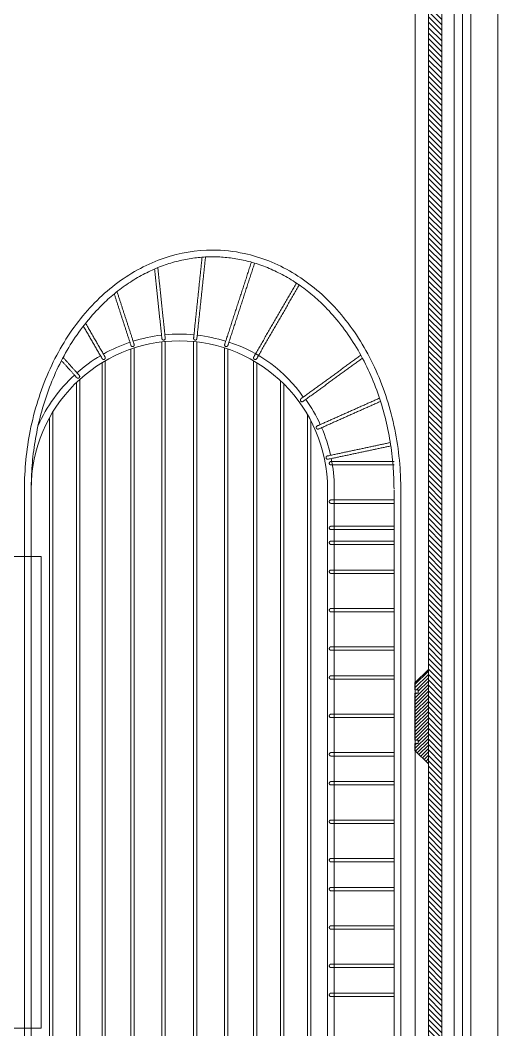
# Model space of a CAD drawing. Header units: millimetres. Extents: x 29001 to 40804, y -8833 to -5892.
# Drawn here: x 30774.7 to 30845.6, y -7029.7 to -6879.9 of the extents above; entities that cross this region are included whole.
import ezdxf

# ---------------------------------------------------------------- set-up
doc = ezdxf.new("R2010")
doc.units = ezdxf.units.MM
doc.layers.get('0').update_dxf_attribs({"lineweight": 0})
for name, color, linetype, lineweight in [('wipeout', 254, 'Continuous', 0), ('xxx_Auto_Duvar_Yesil Alcipan', 93, 'Continuous', 0), ('xxx_Auto_Kaplama_Ahşap', 34, 'Continuous', 0), ('xxx_Auto_Kaplama_Ahşap Tarama', 16, 'Continuous', 0), ('xxx_Auto_Tefris_Silik', 252, 'Continuous', 0), ('xxx_Auto_Tefris_Tefris', 32, 'Continuous', 0)]:
    doc.layers.add(name, color=color, linetype=linetype, lineweight=lineweight)

# ---------------------------------------------------------------- blocks, each defined once
blk = doc.blocks.new('xxxc')
at = {"layer": 'xxx_Auto_Kaplama_Ahşap Tarama'}
h = blk.add_hatch(dxfattribs=at)
h.set_pattern_fill('JIS_WOOD', color=256, scale=0.5)
h.set_pattern_definition([(45, (-28082.08727, 50910.67146), (-0.2499999996, 0.2499999996), [])])
h.paths.add_polyline_path([(-1.5, -2.95), (-2, -2.95), (-2, -1.95), (0, 0.03), (0, -13.95), (-2, -11.95), (-2, -10.95), (-1.5, -10.95), (-1.5, -10.45), (-2, -10.45), (-2, -3.45), (-1.5, -3.45)])
at = {"layer": 'xxx_Auto_Kaplama_Ahşap', "linetype": 'Continuous', "elevation": 0}
blk.add_lwpolyline([(0, 0), (-2, -2), (-2, -3), (-1.5, -3), (-1.5, -3.5), (-2, -3.5), (-2.01, -10.5), (-1.5, -10.5), (-1.5, -11), (-2, -11), (-2, -12), (0, -14)], close=True, dxfattribs=at)
blk.add_lwpolyline([(0, 0), (-2, -2), (-2, -3), (-1.5, -3), (-1.5, -3.5), (-2, -3.5), (-2.01, -10.5), (-1.5, -10.5), (-1.5, -11), (-2, -11), (-2, -12), (0, -14)], close=True, dxfattribs=at)
at = {"layer": 'xxx_Auto_Kaplama_Ahşap', "linetype": 'Continuous'}
blk.add_lwpolyline([(0, -13), (0, 0), (-2, -2), (-2, -3), (-1.5, -3), (-1.5, -3.5), (-2, -3.5), (-2, -10.5)], dxfattribs=at)
blk.add_lwpolyline([(0, -13), (0, 0), (-2, -2), (-2, -3), (-1.5, -3), (-1.5, -3.5), (-2, -3.5), (-2, -10.5)], dxfattribs=at)
at = {"layer": 'xxx_Auto_Kaplama_Ahşap', "linetype": 'Continuous', "elevation": 0}
blk.add_lwpolyline([(0, -2.5), (0, -14)], dxfattribs=at)
blk.add_lwpolyline([(0, -2.5), (0, -14)], dxfattribs=at)
blk = doc.blocks.new('TÜM LAYOOUT')
at = {"layer": 'xxx_Auto_Kaplama_Ahşap'}
h = blk.add_hatch(dxfattribs=at)
h.set_pattern_fill('JIS_WOOD', color=256, scale=0.8, angle=-270)
h.set_pattern_definition([(135, (-48656.18797, -29573.521), (-0.3999999993, -0.3999999993), [])])
h.paths.add_polyline_path([(1690.48, -1016.2), (1690.49, -414.11), (1692.48, -414.11), (1692.38, -1018.09)])
at = {"layer": 'xxx_Auto_Duvar_Yesil Alcipan', "linetype": 'Continuous'}
for p, q in [((1694.28, -415.11), (1694.28, -1019.45)), ((1695.53, -416.36), (1695.53, -1019.45)), ((1696.78, -417.61), (1696.78, -1019.45)), ((1700.78, -1023.45), (1700.78, -417.61))]:
    blk.add_line(p, q, dxfattribs=at)
blk.add_lwpolyline([(1694.28, -1019.45), (1694.28, -415.11)], dxfattribs=at)
at = {"layer": 'xxx_Auto_Kaplama_Ahşap', "linetype": 'Continuous'}
blk.add_line((1692.48, -1018.2), (1692.48, -414.11), dxfattribs=at)
blk.add_lwpolyline([(1690.48, -1016.2), (1690.48, -414.11), (1692.48, -414.11), (1692.48, -1018.2)], dxfattribs=at)
at = {"layer": 'xxx_Auto_Kaplama_Ahşap'}
for points in [[(1690.48, -1016.2), (1690.48, -414.11), (1692.48, -414.11), (1692.48, -1018.2)], [(1692.48, -1018.2), (1692.48, -415.11), (1694.28, -415.11), (1694.28, -1019.45)]]:
    blk.add_lwpolyline(points, dxfattribs=at)
at = {"layer": 'xxx_Auto_Kaplama_Ahşap Tarama', "linetype": 'Continuous'}
blk.add_line((1688.49, -1014.2), (1688.49, -422.11), dxfattribs=at)
at = {"color": 3}
blk.add_blockref('xxxc', (1690.48, -654.44), dxfattribs=at)
blk = doc.blocks.new('masa-70')
at = {"layer": 'xxx_Auto_Tefris_Tefris'}
blk.add_lwpolyline([(1342.71, 1062.64), (1412.71, 1062.64), (1412.71, 992.64), (1342.71, 992.64)], close=True, dxfattribs=at)
blk = doc.blocks.new('MOBİLYALAR')
at = {"layer": 'xxx_Auto_Tefris_Silik'}
for p, q in [((1650.91, -605.24), (1650.91, -605.28)), ((1646.78, -606.73), (1646.78, -998.88)), ((1650.91, -605.83), (1650.91, -999.78)), ((1651.38, -605.78), (1651.38, -999.83)), ((1655.61, -605.77), (1655.61, -999.83)), ((1656.09, -605.82), (1656.09, -999.78)), ((1660.21, -606.72), (1660.21, -998.89)), ((1646.3, -606.89), (1646.3, -998.72)), ((1660.69, -606.88), (1660.69, -998.73)), ((1642.04, -608.9), (1642.04, -996.7)), ((1642.51, -608.62), (1642.51, -996.99)), ((1664.53, -608.63), (1664.53, -996.98)), ((1665, -608.91), (1665, -996.69)), ((1638.23, -611.85), (1638.23, -993.76)), ((1638.71, -611.4), (1638.71, -994.21)), ((1668.53, -611.59), (1668.53, -994.01)), ((1669, -612.05), (1669, -993.56)), ((1634.23, -617.08), (1634.23, -978.94)), ((1634.71, -616.26), (1634.71, -978.94)), ((1672.53, -616.61), (1672.53, -989)), ((1673, -617.47), (1673, -988.14))]:
    blk.add_line(p, q, dxfattribs=at)
for points, knots in [([(1657.39, -593.22), (1656.75, -599.27), (1656.11, -605.32), (1656.09, -605.57), (1655.84, -605.55), (1655.59, -605.52), (1655.62, -605.27), (1656.25, -599.26), (1656.88, -593.25)], [0, 0, 0, 12.167907, 12.167907, 12.560607, 12.560607, 12.953306, 12.953306, 25.036968, 25.036968, 25.036968]), ([(1650.31, -594.8), (1650.86, -600.04), (1651.41, -605.27), (1651.44, -605.52), (1651.19, -605.55), (1650.94, -605.57), (1650.91, -605.32), (1650.37, -600.16), (1649.83, -595.01)], [0, 0, 0, 10.523754, 10.523754, 10.916453, 10.916453, 11.309152, 11.309152, 21.682649, 21.682649, 21.682649]), ([(1664.68, -594.13), (1662.69, -600.24), (1660.7, -606.35), (1660.63, -606.59), (1660.39, -606.51), (1660.15, -606.43), (1660.23, -606.2), (1662.21, -600.09), (1664.2, -593.99)], [0, 0, 0, 12.849133, 12.849133, 13.241832, 13.241832, 13.634531, 13.634531, 26.468787, 26.468787, 26.468787]), ([(1671.29, -597.38), (1668.14, -602.84), (1664.98, -608.31), (1664.86, -608.53), (1664.64, -608.4), (1664.42, -608.28), (1664.55, -608.06), (1667.71, -602.58), (1670.88, -597.09)], [0, 0, 0, 12.628439, 12.628439, 13.021139, 13.021139, 13.413838, 13.413838, 26.07952, 26.07952, 26.07952]), ([(1644.25, -598.37), (1645.53, -602.28), (1646.8, -606.2), (1646.88, -606.43), (1646.64, -606.51), (1646.4, -606.59), (1646.32, -606.35), (1645.08, -602.53), (1643.84, -598.7)], [0, 0, 0, 8.232194, 8.232194, 8.624893, 8.624893, 9.017592, 9.017592, 17.057796, 17.057796, 17.057796]), ([(1639.59, -603.05), (1641.03, -605.56), (1642.48, -608.06), (1642.61, -608.28), (1642.39, -608.4), (1642.17, -608.53), (1642.05, -608.31), (1640.65, -605.9), (1639.26, -603.48)], [0, 0, 0, 5.7827, 5.7827, 6.175399, 6.175399, 6.568098, 6.568098, 12.149315, 12.149315, 12.149315]), ([(1636.26, -608.13), (1637.45, -609.46), (1638.64, -610.79), (1638.81, -610.97), (1638.63, -611.14), (1638.44, -611.31), (1638.27, -611.12), (1637.14, -609.86), (1636.01, -608.6)], [0, 0, 0, 3.569133, 3.569133, 3.961832, 3.961832, 4.354531, 4.354531, 7.739951, 7.739951, 7.739951]), ([(1680.69, -608.24), (1676.27, -611.45), (1671.86, -614.65), (1671.66, -614.8), (1671.51, -614.59), (1671.37, -614.39), (1671.57, -614.25), (1676.01, -611.02), (1680.44, -607.8)], [0, 0, 0, 10.903723, 10.903723, 11.296422, 11.296422, 11.689121, 11.689121, 22.659097, 22.659097, 22.659097]), ([(1683.37, -614.65), (1678.77, -616.7), (1674.17, -618.75), (1673.94, -618.85), (1673.84, -618.62), (1673.74, -618.39), (1673.97, -618.29), (1678.59, -616.23), (1683.22, -614.17)], [0, 0, 0, 10.075638, 10.075638, 10.468337, 10.468337, 10.861036, 10.861036, 20.989001, 20.989001, 20.989001]), ([(1684.9, -621.26), (1680.24, -622.25), (1675.57, -623.24), (1675.33, -623.29), (1675.28, -623.05), (1675.23, -622.8), (1675.47, -622.75), (1680.15, -621.76), (1684.82, -620.76)], [0, 0, 0, 9.532977, 9.532977, 9.925677, 9.925677, 10.318376, 10.318376, 19.879785, 19.879785, 19.879785]), ([(1685.37, -624.08), (1680.69, -624.08), (1676.01, -624.08), (1675.76, -624.08), (1675.76, -623.83), (1675.76, -623.58), (1676.01, -623.58), (1680.69, -623.58), (1685.37, -623.58)], [0, 0, 0, 9.355225, 9.355225, 9.747924, 9.747924, 10.140623, 10.140623, 19.495847, 19.495847, 19.495847]), ([(1685.37, -629.78), (1680.69, -629.78), (1676.01, -629.78), (1675.76, -629.78), (1675.76, -629.53), (1675.76, -629.28), (1676.01, -629.28), (1680.69, -629.28), (1685.37, -629.28)], [0, 0, 0, 9.355225, 9.355225, 9.747924, 9.747924, 10.140623, 10.140623, 19.495847, 19.495847, 19.495847]), ([(1685.37, -633.68), (1680.69, -633.68), (1676.01, -633.68), (1675.76, -633.68), (1675.76, -633.43), (1675.76, -633.18), (1676.01, -633.18), (1680.69, -633.18), (1685.37, -633.18)], [0, 0, 0, 9.355225, 9.355225, 9.747924, 9.747924, 10.140623, 10.140623, 19.495847, 19.495847, 19.495847]), ([(1685.37, -635.88), (1680.69, -635.88), (1676.01, -635.88), (1675.76, -635.88), (1675.76, -635.63), (1675.76, -635.38), (1676.01, -635.38), (1680.69, -635.38), (1685.37, -635.38)], [0, 0, 0, 9.355225, 9.355225, 9.747924, 9.747924, 10.140623, 10.140623, 19.495847, 19.495847, 19.495847]), ([(1685.37, -640.18), (1680.69, -640.18), (1676.01, -640.18), (1675.76, -640.18), (1675.76, -639.93), (1675.76, -639.68), (1676.01, -639.68), (1680.69, -639.68), (1685.37, -639.68)], [0, 0, 0, 9.355225, 9.355225, 9.747924, 9.747924, 10.140623, 10.140623, 19.495847, 19.495847, 19.495847]), ([(1685.37, -645.88), (1680.69, -645.88), (1676.01, -645.88), (1675.76, -645.88), (1675.76, -645.63), (1675.76, -645.38), (1676.01, -645.38), (1680.69, -645.38), (1685.37, -645.38)], [0, 0, 0, 9.355225, 9.355225, 9.747924, 9.747924, 10.140623, 10.140623, 19.495847, 19.495847, 19.495847]), ([(1685.37, -651.58), (1680.69, -651.58), (1676.01, -651.58), (1675.76, -651.58), (1675.76, -651.33), (1675.76, -651.08), (1676.01, -651.08), (1680.69, -651.08), (1685.37, -651.08)], [0, 0, 0, 9.355225, 9.355225, 9.747924, 9.747924, 10.140623, 10.140623, 19.495847, 19.495847, 19.495847]), ([(1685.37, -655.88), (1680.69, -655.88), (1676.01, -655.88), (1675.76, -655.88), (1675.76, -655.63), (1675.76, -655.38), (1676.01, -655.38), (1680.69, -655.38), (1685.37, -655.38)], [0, 0, 0, 9.355225, 9.355225, 9.747924, 9.747924, 10.140623, 10.140623, 19.495847, 19.495847, 19.495847]), ([(1685.37, -661.58), (1680.69, -661.58), (1676.01, -661.58), (1675.76, -661.58), (1675.76, -661.33), (1675.76, -661.08), (1676.01, -661.08), (1680.69, -661.08), (1685.37, -661.08)], [0, 0, 0, 9.355225, 9.355225, 9.747924, 9.747924, 10.140623, 10.140623, 19.495847, 19.495847, 19.495847]), ([(1685.37, -667.28), (1680.69, -667.28), (1676.01, -667.28), (1675.76, -667.28), (1675.76, -667.03), (1675.76, -666.78), (1676.01, -666.78), (1680.69, -666.78), (1685.37, -666.78)], [0, 0, 0, 9.355225, 9.355225, 9.747924, 9.747924, 10.140623, 10.140623, 19.495847, 19.495847, 19.495847]), ([(1685.37, -671.58), (1680.69, -671.58), (1676.01, -671.58), (1675.76, -671.58), (1675.76, -671.33), (1675.76, -671.08), (1676.01, -671.08), (1680.69, -671.08), (1685.37, -671.08)], [0, 0, 0, 9.355225, 9.355225, 9.747924, 9.747924, 10.140623, 10.140623, 19.495847, 19.495847, 19.495847]), ([(1685.37, -677.28), (1680.69, -677.28), (1676.01, -677.28), (1675.76, -677.28), (1675.76, -677.03), (1675.76, -676.78), (1676.01, -676.78), (1680.69, -676.78), (1685.37, -676.78)], [0, 0, 0, 9.355225, 9.355225, 9.747924, 9.747924, 10.140623, 10.140623, 19.495847, 19.495847, 19.495847]), ([(1685.37, -682.98), (1680.69, -682.98), (1676.01, -682.98), (1675.76, -682.98), (1675.76, -682.73), (1675.76, -682.48), (1676.01, -682.48), (1680.69, -682.48), (1685.37, -682.48)], [0, 0, 0, 9.355225, 9.355225, 9.747924, 9.747924, 10.140623, 10.140623, 19.495847, 19.495847, 19.495847]), ([(1685.37, -687.28), (1680.69, -687.28), (1676.01, -687.28), (1675.76, -687.28), (1675.76, -687.03), (1675.76, -686.78), (1676.01, -686.78), (1680.69, -686.78), (1685.37, -686.78)], [0, 0, 0, 9.355225, 9.355225, 9.747924, 9.747924, 10.140623, 10.140623, 19.495847, 19.495847, 19.495847]), ([(1685.37, -692.98), (1680.69, -692.98), (1676.01, -692.98), (1675.76, -692.98), (1675.76, -692.73), (1675.76, -692.48), (1676.01, -692.48), (1680.69, -692.48), (1685.37, -692.48)], [0, 0, 0, 9.355225, 9.355225, 9.747924, 9.747924, 10.140623, 10.140623, 19.495847, 19.495847, 19.495847]), ([(1685.37, -698.68), (1680.69, -698.68), (1676.01, -698.68), (1675.76, -698.68), (1675.76, -698.43), (1675.76, -698.18), (1676.01, -698.18), (1680.69, -698.18), (1685.37, -698.18)], [0, 0, 0, 9.355225, 9.355225, 9.747924, 9.747924, 10.140623, 10.140623, 19.495847, 19.495847, 19.495847]), ([(1685.37, -702.98), (1680.69, -702.98), (1676.01, -702.98), (1675.76, -702.98), (1675.76, -702.73), (1675.76, -702.48), (1676.01, -702.48), (1680.69, -702.48), (1685.37, -702.48)], [0, 0, 0, 9.355225, 9.355225, 9.747924, 9.747924, 10.140623, 10.140623, 19.495847, 19.495847, 19.495847])]:
    blk.add_rational_spline(points, [1, 1, 1, 0.707106781187, 1, 0.707106781187, 1, 1, 1], degree=2, knots=knots, dxfattribs=at)
at = {"layer": 'xxx_Auto_Tefris_Tefris'}
for p, q in [((1675.51, -627.67), (1675.51, -977.93)), ((1676.51, -627.42), (1676.51, -977.68))]:
    blk.add_line(p, q, dxfattribs=at)
for centre, radius, start, end in [((1653.51, -627.67), 23, 96.6228, 107.3772), ((1653.51, -627.67), 23, 84.6228, 95.3772), ((1653.51, -627.67), 23, 72.6228, 83.3772), ((1653.51, -627.67), 22, 0, 180), ((1653.51, -627.67), 23, 108.6228, 119.3772), ((1654.69, -625.82), 20.87, 34.4749, 72.8219), ((1653.51, -627.67), 23, 120.6228, 131.3772), ((1653.51, -627.67), 23, 132.6228, 155.7388), ((1653.51, -627.67), 23, 24.6228, 35.3772), ((1653.51, -627.67), 23, 12.6228, 23.3772), ((1653.51, -627.67), 23, 0.6228, 11.3772)]:
    blk.add_arc(centre, radius, start, end, dxfattribs=at)
blk.add_open_spline([(1630.51, -627.67), (1630.51, -624.76), (1630.8, -621.84), (1631.96, -615.98), (1632.88, -613.04), (1635.29, -607.57), (1636.78, -605.04), (1640.25, -600.56), (1642.23, -598.6), (1646.52, -595.43), (1648.85, -594.2), (1653.6, -592.6), (1656.02, -592.19), (1658.44, -592.19), (1660.01, -592.19), (1661.59, -592.36), (1665.6, -593.23), (1668.01, -594.19), (1672.52, -596.86), (1674.63, -598.58), (1678.41, -602.66), (1680.08, -605.01), (1682.87, -610.19), (1683.99, -613.01), (1685.62, -618.92), (1686.12, -622.01), (1686.35, -625.98), (1686.37, -626.83), (1686.37, -627.67)], degree=3, knots=[4.712389, 4.712389, 4.712389, 4.712389, 4.960422, 4.960422, 5.226706, 5.226706, 5.492989, 5.492989, 5.759273, 5.759273, 6.025556, 6.025556, 6.283185, 6.283185, 6.283185, 6.450503, 6.450503, 6.716786, 6.716786, 6.98307, 6.98307, 7.249353, 7.249353, 7.515637, 7.515637, 7.781921, 7.781921, 7.853982, 7.853982, 7.853982, 7.853982], dxfattribs=at)
blk.add_rational_spline([(1631.51, -627.67), (1631.51, -593.19), (1658.44, -593.19), (1685.37, -593.19), (1685.37, -627.67)], [1, 0.707106781187, 1, 0.707106781187, 1], degree=2, knots=[4.712389, 4.712389, 4.712389, 6.283185, 6.283185, 7.853982, 7.853982, 7.853982], dxfattribs=at)
blk.add_wipeout([(1633.01, -637.65), (1563.01, -637.65), (1563.01, -707.65), (1633.01, -707.65)]).dxf.layer = 'wipeout'
for p, q in [((1630.51, -627.67), (1630.51, -978.94)), ((1631.51, -627.67), (1631.51, -978.94))]:
    blk.add_line(p, q, dxfattribs=at)
at = {"layer": 'xxx_Auto_Tefris_Tefris', "xscale": -1}
blk.add_blockref('masa-70', (2975.72, -1700.29), dxfattribs=at)

msp = doc.modelspace()

# ---------------------------------------------------------------- block references
at = {"color": 6}
msp.add_blockref('TÜM LAYOOUT', (29144.79, -6321.8), dxfattribs=at)

# ---------------------------------------------------------------- next in the draw order: block references
msp.add_blockref('MOBİLYALAR', (29144.79, -6321.8), dxfattribs=at)

# ---------------------------------------------------------------- next in the draw order: linework, layer by layer
at = {"layer": 'xxx_Auto_Tefris_Tefris'}
for points in [[(30830.16, -6949.62), (30830.16, -7299.88)], [(30831.16, -6949.47), (30831.16, -7299.73)]]:
    msp.add_lwpolyline(points, dxfattribs=at)

doc.saveas('drawing.dxf')
